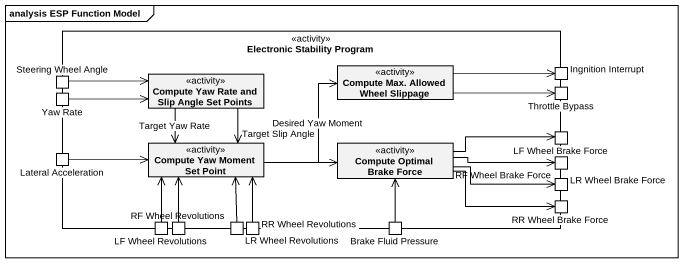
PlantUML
@startuml
mainframe analysis ESP Function Model
allowmixing
hide circle
hide empty members
rectangle "Electronic Stability Program" as Electronic_Stability_Program <<activity>> {
  port "Yaw Rate" as Yaw_Rate
  port "Steering Wheel Angle" as Steering_Wheel_Angle
  class "Compute Yaw Rate and Slip Angle Set Points" as Compute_Yaw_Rate_and_Slip <<activity>>
  class "Compute Max. Allowed Wheel Slippage" as Compute_Max_Allowed_Wheel <<activity>>
  port "Throttle Bypass" as Throttle_Bypass
  port "Ingnition Interrupt" as Ingnition_Interrupt
  port "LF Wheel Brake Force" as LF_Wheel_Brake_Force
  port "Lateral Acceleration" as Lateral_Acceleration
  class "Compute Yaw Moment Set Point" as Compute_Yaw_Moment_Set_Point <<activity>>
  class "Compute Optimal Brake Force" as Compute_Optimal_Brake_Force <<activity>>
  port "LR Wheel Brake Force" as LR_Wheel_Brake_Force
  port "RF Wheel Brake Force" as RF_Wheel_Brake_Force
  port "RR Wheel Brake Force" as RR_Wheel_Brake_Force
  port "LF Wheel Revolutions" as LF_Wheel_Revolutions
  port "RF Wheel Revolutions" as RF_Wheel_Revolutions
  port "LR Wheel Revolutions" as LR_Wheel_Revolutions
  port "RR Wheel Revolutions" as RR_Wheel_Revolutions
  port "Brake Fluid Pressure" as Brake_Fluid_Pressure
}
Yaw_Rate -right-> Compute_Yaw_Rate_and_Slip
Steering_Wheel_Angle -right-> Compute_Yaw_Rate_and_Slip
Compute_Yaw_Rate_and_Slip --> Compute_Yaw_Moment_Set_Point : Target Yaw Rate
Compute_Yaw_Rate_and_Slip --> Compute_Yaw_Moment_Set_Point : Target Slip Angle
Compute_Max_Allowed_Wheel -right-> Throttle_Bypass
Compute_Max_Allowed_Wheel -right-> Ingnition_Interrupt
Lateral_Acceleration -right-> Compute_Yaw_Moment_Set_Point
Compute_Yaw_Moment_Set_Point -right-> Compute_Max_Allowed_Wheel : Desired Yaw Moment
Compute_Yaw_Moment_Set_Point -right-> Compute_Optimal_Brake_Force
Compute_Optimal_Brake_Force -right-> LF_Wheel_Brake_Force
Compute_Optimal_Brake_Force -right-> LR_Wheel_Brake_Force
Compute_Optimal_Brake_Force -right-> RF_Wheel_Brake_Force
Compute_Optimal_Brake_Force -right-> RR_Wheel_Brake_Force
LF_Wheel_Revolutions -up-> Compute_Yaw_Moment_Set_Point
RF_Wheel_Revolutions -up-> Compute_Yaw_Moment_Set_Point
LR_Wheel_Revolutions -up-> Compute_Yaw_Moment_Set_Point
RR_Wheel_Revolutions -up-> Compute_Yaw_Moment_Set_Point
Brake_Fluid_Pressure -up-> Compute_Optimal_Brake_Force
@enduml
